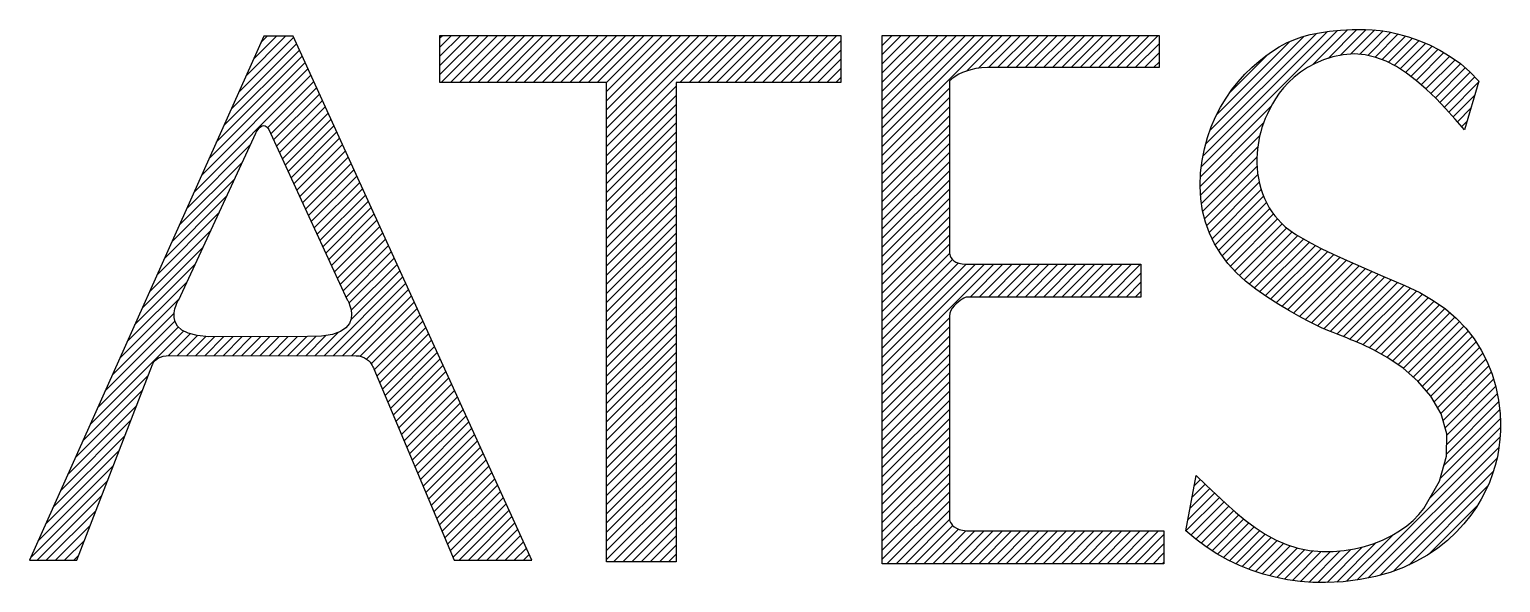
# Model space of a CAD drawing. Header units: millimetres. Extents: x 0 to 841, y 0 to 594.
# Drawn here: x 406.85 to 414.18, y 20.01 to 22.77 of the extents above; entities that cross this region are included whole.
import ezdxf

# ---------------------------------------------------------------- set-up
doc = ezdxf.new("R2010")
doc.units = ezdxf.units.MM
doc.header["$LTSCALE"] = 0.2
doc.layers.add('PTM', color=3, linetype='Continuous')

# ---------------------------------------------------------------- blocks, each defined once
blk = doc.blocks.new('block森村-2')
at = {"color": 0, "linetype": 'Continuous'}
for p, q in [((9965.05, 1004.73), (9994.97, 1034.65)), ((9969.08, 1013.76), (9990.63, 1035.31)), ((9973.12, 1022.79), (9985.64, 1035.31)), ((9977.16, 1031.81), (9980.66, 1035.31)), ((10074.52, 1014.42), (10095.76, 1035.67)), ((10074.52, 1019.41), (10090.77, 1035.67)), ((10074.52, 1024.4), (10085.78, 1035.67)), ((10074.52, 1029.39), (10080.8, 1035.67)), ((10074.52, 1034.38), (10075.81, 1035.67)), ((10074.52, 1010.15), (10074.52, 1035.67)), ((10074.52, 1035.67), (10292.42, 1035.67)), ((10075.24, 1010.15), (10100.75, 1035.67)), ((10080.23, 1010.15), (10105.74, 1035.67)), ((10085.22, 1010.15), (10110.73, 1035.67)), ((10090.2, 1010.15), (10115.72, 1035.67)), ((10095.19, 1010.15), (10120.71, 1035.67)), ((10100.18, 1010.15), (10125.7, 1035.67)), ((10105.17, 1010.15), (10130.69, 1035.67)), ((10110.16, 1010.15), (10135.67, 1035.67)), ((10115.15, 1010.15), (10140.66, 1035.67)), ((10120.14, 1010.15), (10145.65, 1035.67)), ((10125.13, 1010.15), (10150.64, 1035.67)), ((10130.12, 1010.15), (10155.63, 1035.67)), ((10135.11, 1010.15), (10160.62, 1035.67)), ((10140.09, 1010.15), (10165.61, 1035.67)), ((10145.08, 1010.15), (10170.6, 1035.67)), ((10150.07, 1010.15), (10175.59, 1035.67)), ((10155.06, 1010.15), (10180.58, 1035.67)), ((10160.05, 1010.15), (10185.57, 1035.67)), ((10165.04, 1010.15), (10190.55, 1035.67)), ((10165.08, 975.27), (10225.48, 1035.67)), ((10165.08, 980.26), (10220.49, 1035.67)), ((10165.08, 985.25), (10215.5, 1035.67)), ((10165.08, 990.24), (10210.51, 1035.67)), ((10165.08, 995.23), (10205.52, 1035.67)), ((10165.08, 1000.22), (10200.53, 1035.67)), ((10165.08, 1005.21), (10195.54, 1035.67)), ((10204.95, 1010.15), (10230.47, 1035.67)), ((10209.94, 1010.15), (10235.46, 1035.67)), ((10214.93, 1010.15), (10240.44, 1035.67)), ((10219.92, 1010.15), (10245.43, 1035.67)), ((10224.91, 1010.15), (10250.42, 1035.67)), ((10229.9, 1010.15), (10255.41, 1035.67)), ((10234.89, 1010.15), (10260.4, 1035.67)), ((10239.88, 1010.15), (10265.39, 1035.67)), ((10244.86, 1010.15), (10270.38, 1035.67)), ((10249.85, 1010.15), (10275.37, 1035.67)), ((10254.84, 1010.15), (10280.36, 1035.67)), ((10259.83, 1010.15), (10285.35, 1035.67)), ((10264.82, 1010.15), (10290.33, 1035.67)), ((10269.81, 1010.15), (10292.42, 1032.76)), ((10292.42, 1035.67), (10292.42, 1010.15)), ((10314.92, 975.44), (10375.21, 1035.73)), ((10314.92, 980.43), (10370.22, 1035.73)), ((10314.92, 985.41), (10365.23, 1035.73)), ((10314.92, 990.4), (10360.24, 1035.73)), ((10314.92, 995.39), (10355.25, 1035.73)), ((10314.92, 1000.38), (10350.26, 1035.73)), ((10314.92, 1005.37), (10345.27, 1035.73)), ((10314.92, 1010.36), (10340.29, 1035.73)), ((10314.92, 1015.35), (10335.3, 1035.73)), ((10314.92, 1020.34), (10330.31, 1035.73)), ((10314.92, 1025.33), (10325.32, 1035.73)), ((10314.92, 1030.32), (10320.33, 1035.73)), ((10314.92, 1035.3), (10315.34, 1035.73)), ((10314.92, 1035.73), (10465.51, 1035.73)), ((10314.92, 748.56), (10314.92, 1035.73)), ((10360.9, 1016.43), (10380.2, 1035.73)), ((10367.36, 1017.9), (10385.19, 1035.73)), ((10372.67, 1018.22), (10390.18, 1035.73)), ((10377.66, 1018.22), (10395.16, 1035.73)), ((10382.65, 1018.22), (10400.15, 1035.73)), ((10387.64, 1018.22), (10405.14, 1035.73)), ((10392.62, 1018.22), (10410.13, 1035.73)), ((10397.61, 1018.22), (10415.12, 1035.73)), ((10402.6, 1018.22), (10420.11, 1035.73)), ((10407.59, 1018.22), (10425.1, 1035.73)), ((10412.58, 1018.22), (10430.09, 1035.73)), ((10417.57, 1018.22), (10435.08, 1035.73)), ((10422.56, 1018.22), (10440.07, 1035.73)), ((10427.55, 1018.22), (10445.05, 1035.73)), ((10432.54, 1018.22), (10450.04, 1035.73)), ((10437.53, 1018.22), (10455.03, 1035.73)), ((10442.51, 1018.22), (10460.02, 1035.73)), ((10447.5, 1018.22), (10465.01, 1035.73)), ((10465.51, 1035.73), (10465.51, 1018.22)), ((10488.46, 964.39), (10562.49, 1038.42)), ((10489.37, 970.29), (10556.92, 1037.83)), ((10490.83, 976.74), (10550.96, 1036.86)), ((10493.08, 983.97), (10544.38, 1035.27)), ((10496.7, 992.59), (10536.56, 1032.44)), ((10534.67, 1031.62), (10538.72, 1033.39)), ((10538.72, 1033.39), (10543.05, 1034.91)), ((10543.05, 1034.91), (10547.67, 1036.18)), ((10547.67, 1036.18), (10552.68, 1037.22)), ((10548.84, 1019.78), (10567.82, 1038.75)), ((10552.68, 1037.22), (10558.1, 1038.01)), ((10557.29, 1023.24), (10572.98, 1038.93)), ((10558.1, 1038.01), (10564, 1038.56)), ((10563.92, 1024.88), (10578.02, 1038.98)), ((10564, 1038.56), (10570.45, 1038.89)), ((10569.54, 1025.51), (10582.74, 1038.71)), ((10570.45, 1038.89), (10577.47, 1039)), ((10574.44, 1025.42), (10587.18, 1038.16)), ((10577.47, 1039), (10581.3, 1038.86)), ((10578.85, 1024.84), (10591.43, 1037.42)), ((10581.3, 1038.86), (10585.66, 1038.41)), ((10582.89, 1023.89), (10595.51, 1036.51)), ((10585.66, 1038.41), (10590.47, 1037.63)), ((10586.53, 1022.55), (10599.41, 1035.42)), ((10590.03, 1021.06), (10603.19, 1034.22)), ((10590.47, 1037.63), (10595.64, 1036.48)), ((10593.33, 1019.36), (10606.89, 1032.92)), ((10595.64, 1036.48), (10601.08, 1034.95)), ((10601.08, 1034.95), (10606.71, 1033)), ((10606.71, 1033), (10612.42, 1030.59)), ((9952.94, 977.65), (9999.65, 1024.37)), ((9956.97, 986.68), (9998.09, 1027.8)), ((9961.01, 995.71), (9996.53, 1031.23)), ((10274.8, 1010.15), (10292.42, 1027.77)), ((10452.49, 1018.22), (10465.51, 1031.24)), ((10457.48, 1018.22), (10465.51, 1026.25)), ((10504.21, 1005.08), (10524.67, 1025.54)), ((10519.86, 1021.83), (10523.46, 1024.67)), ((10523.46, 1024.67), (10527.08, 1027.26)), ((10527.08, 1027.26), (10530.8, 1029.57)), ((10530.8, 1029.57), (10534.67, 1031.62)), ((10559.95, 1024.07), (10554.89, 1022.49)), ((10565.47, 1025.2), (10559.95, 1024.07)), ((10571.5, 1025.66), (10565.47, 1025.2)), ((10577.42, 1025.17), (10571.5, 1025.66)), ((10583.21, 1023.82), (10577.42, 1025.17)), ((10588.89, 1021.65), (10583.21, 1023.82)), ((10596.45, 1017.5), (10610.4, 1031.44)), ((10599.48, 1015.54), (10613.82, 1029.88)), ((10602.35, 1013.42), (10617.14, 1028.21)), ((10605.19, 1011.26), (10620.32, 1026.39)), ((10607.87, 1008.96), (10623.43, 1024.52)), ((10612.42, 1030.59), (10618.14, 1027.7)), ((10618.14, 1027.7), (10623.77, 1024.31)), ((10623.77, 1024.31), (10629.23, 1020.39)), ((9944.86, 959.6), (10002.77, 1017.52)), ((9948.9, 968.63), (10001.21, 1020.94)), ((10279.79, 1010.15), (10292.42, 1022.78)), ((10284.78, 1010.15), (10292.42, 1017.79)), ((10360.7, 1016.37), (10358.53, 1015.51)), ((10363.15, 1017.11), (10360.7, 1016.37)), ((10365.88, 1017.71), (10363.15, 1017.11)), ((10368.9, 1018.1), (10365.88, 1017.71)), ((10372.21, 1018.22), (10368.9, 1018.1)), ((10465.51, 1018.22), (10372.21, 1018.22)), ((10462.47, 1018.22), (10465.51, 1021.26)), ((10512.12, 1014.61), (10515.92, 1018.35)), ((10515.92, 1018.35), (10519.86, 1021.83)), ((10542.26, 1015.77), (10538.85, 1013.04)), ((10546.07, 1018.29), (10542.26, 1015.77)), ((10550.26, 1020.54), (10546.07, 1018.29)), ((10554.89, 1022.49), (10550.26, 1020.54)), ((10594.48, 1018.77), (10588.89, 1021.65)), ((10599.97, 1015.23), (10594.48, 1018.77)), ((10610.55, 1006.65), (10626.36, 1022.46)), ((10613.1, 1004.21), (10629.26, 1020.37)), ((10615.64, 1001.77), (10631.93, 1018.06)), ((10618.1, 999.24), (10634.6, 1015.73)), ((10629.23, 1020.39), (10634.45, 1015.89)), ((10634.45, 1015.89), (10639.3, 1010.79)), ((9940.82, 950.58), (10004.34, 1014.09)), ((9980.74, 985.5), (10005.9, 1010.66)), ((10165.08, 1010.15), (10074.52, 1010.15)), ((10165.08, 749.59), (10165.08, 1010.15)), ((10165.08, 970.28), (10202.89, 1008.09)), ((10292.42, 1010.15), (10202.89, 1010.15)), ((10202.89, 1010.15), (10202.89, 749.59)), ((10289.77, 1010.15), (10292.42, 1012.8)), ((10351.6, 1011.11), (10351.45, 1010.96)), ((10351.45, 1010.96), (10351.45, 918.53)), ((10352.03, 1011.5), (10351.6, 1011.11)), ((10352.77, 1012.11), (10352.03, 1011.5)), ((10353.78, 1012.86), (10352.77, 1012.11)), ((10355.08, 1013.71), (10353.78, 1012.86)), ((10356.67, 1014.61), (10355.08, 1013.71)), ((10358.53, 1015.51), (10356.67, 1014.61)), ((10505.04, 1006.27), (10508.48, 1010.58)), ((10508.48, 1010.58), (10512.12, 1014.61)), ((10535.8, 1010.18), (10533.12, 1007.24)), ((10538.85, 1013.04), (10535.8, 1010.18)), ((10605.39, 1011.11), (10599.97, 1015.23)), ((10610.73, 1006.49), (10605.39, 1011.11)), ((10620.55, 996.7), (10637.03, 1013.18)), ((10622.94, 994.09), (10639.16, 1010.32)), ((10639.3, 1010.79), (10631.5, 984.38)), ((9982.53, 982.3), (10007.46, 1007.23)), ((9984.1, 978.89), (10009.02, 1003.81)), ((9985.68, 975.47), (10010.58, 1000.38)), ((10165.08, 965.29), (10202.89, 1003.1)), ((10314.92, 970.45), (10351.45, 1006.98)), ((10314.92, 965.46), (10351.45, 1001.99)), ((10498.85, 996.75), (10501.83, 1001.65)), ((10501.83, 1001.65), (10505.04, 1006.27)), ((10528.74, 1001.33), (10527.02, 998.48)), ((10530.77, 1004.26), (10528.74, 1001.33)), ((10533.12, 1007.24), (10530.77, 1004.26)), ((10616, 1001.43), (10610.73, 1006.49)), ((10621.21, 996.01), (10616, 1001.43)), ((10625.31, 991.47), (10637.07, 1003.24)), ((9987.25, 972.06), (10012.15, 996.95)), ((9988.83, 968.64), (10013.71, 993.52)), ((10165.08, 960.3), (10202.89, 998.11)), ((10165.08, 955.32), (10202.89, 993.12)), ((10314.92, 960.47), (10351.45, 997)), ((10314.92, 955.48), (10351.45, 992.02)), ((10487.95, 958.89), (10526.41, 997.35)), ((10496.17, 991.55), (10498.85, 996.75)), ((10524.31, 993.14), (10523.19, 990.59)), ((10525.57, 995.79), (10524.31, 993.14)), ((10527.02, 998.48), (10525.57, 995.79)), ((10626.37, 990.3), (10621.21, 996.01)), ((10627.65, 988.82), (10634.98, 996.16)), ((9974.68, 983.2), (9975.09, 983.88)), ((9975.09, 983.88), (9975.6, 984.65)), ((9975.6, 984.65), (9976.23, 985.43)), ((9976.23, 985.43), (9976.95, 986.11)), ((9976.95, 986.11), (9977.77, 986.59)), ((9977.77, 986.59), (9978.63, 986.77)), ((9978.63, 986.77), (9979.55, 986.55)), ((9979.55, 986.55), (9980.49, 985.83)), ((9980.49, 985.83), (9981.46, 984.53)), ((9981.46, 984.53), (9982.43, 982.52)), ((9990.4, 965.23), (10015.27, 990.1)), ((9991.98, 961.82), (10016.83, 986.67)), ((10165.08, 950.33), (10202.89, 988.13)), ((10314.92, 950.49), (10351.45, 987.03)), ((10487.74, 953.69), (10522.23, 988.18)), ((10491.79, 980.26), (10493.81, 986.06)), ((10493.81, 986.06), (10496.17, 991.55)), ((10521.38, 985.7), (10520.68, 983.34)), ((10522.21, 988.12), (10521.38, 985.7)), ((10523.19, 990.59), (10522.21, 988.12)), ((10631.5, 984.38), (10626.37, 990.3)), ((10629.96, 986.15), (10632.89, 989.08)), ((9932.49, 892.08), (9974.35, 982.54)), ((9936.79, 941.55), (9971.41, 976.17)), ((9974.35, 982.54), (9974.44, 982.73)), ((9974.44, 982.73), (9974.68, 983.2)), ((9982.43, 982.52), (10024.12, 892.08)), ((9993.55, 958.4), (10018.39, 983.24)), ((9995.12, 954.99), (10019.95, 979.82)), ((9996.7, 951.57), (10021.52, 976.39)), ((10165.08, 945.34), (10202.89, 983.15)), ((10165.08, 940.35), (10202.89, 978.16)), ((10314.92, 945.5), (10351.45, 982.04)), ((10314.92, 940.51), (10351.45, 977.05)), ((10487.97, 948.93), (10520.11, 981.07)), ((10490.13, 974.14), (10491.79, 980.26)), ((10519.25, 976.3), (10518.98, 973.91)), ((10519.61, 978.65), (10519.25, 976.3)), ((10520.1, 981), (10519.61, 978.65)), ((10520.68, 983.34), (10520.1, 981)), ((9998.27, 948.16), (10023.08, 972.96)), ((9999.85, 944.74), (10024.64, 969.53)), ((10165.08, 935.36), (10202.89, 973.17)), ((10165.08, 930.37), (10202.89, 968.18)), ((10314.92, 935.52), (10351.45, 972.06)), ((10488.44, 944.41), (10519.11, 975.08)), ((10488.87, 967.71), (10490.13, 974.14)), ((10489.1, 940.08), (10518.72, 969.7)), ((10518.68, 968.97), (10518.66, 966.37)), ((10518.8, 971.47), (10518.68, 968.97)), ((10518.98, 973.91), (10518.8, 971.47)), ((9932.75, 932.52), (9967.11, 966.88)), ((10001.42, 941.33), (10026.2, 966.11)), ((10003, 937.91), (10027.76, 962.68)), ((10165.08, 925.38), (10202.89, 963.19)), ((10314.92, 930.53), (10351.45, 967.07)), ((10314.92, 925.55), (10351.45, 962.08)), ((10487.74, 953.82), (10488.04, 960.98)), ((10488.04, 960.98), (10488.87, 967.71)), ((10490.11, 936.1), (10518.71, 964.7)), ((10491.28, 932.28), (10519.14, 960.14)), ((10518.66, 966.37), (10518.74, 963.69)), ((10518.74, 963.69), (10519.02, 960.92)), ((10519.02, 960.92), (10519.45, 958.12)), ((9928.71, 923.5), (9962.81, 957.59)), ((10004.57, 934.5), (10029.32, 959.25)), ((10006.14, 931.08), (10030.89, 955.82)), ((10007.72, 927.67), (10032.45, 952.4)), ((10165.08, 920.39), (10202.89, 958.2)), ((10165.08, 915.4), (10202.89, 953.21)), ((10314.92, 920.56), (10351.45, 957.09)), ((10314.92, 915.57), (10351.45, 952.1)), ((10488.07, 946.96), (10487.74, 953.82)), ((10492.62, 928.63), (10519.91, 955.92)), ((10494.22, 925.24), (10520.97, 951.99)), ((10519.45, 958.12), (10520.04, 955.31)), ((10520.04, 955.31), (10520.8, 952.5)), ((10520.8, 952.5), (10521.71, 949.75)), ((9924.68, 914.47), (9958.51, 948.31)), ((10009.29, 924.25), (10034.01, 948.97)), ((10010.87, 920.84), (10035.57, 945.54)), ((10165.08, 910.41), (10202.89, 948.22)), ((10314.92, 910.58), (10351.45, 947.11)), ((10489.02, 940.4), (10488.07, 946.96)), ((10495.9, 921.93), (10522.28, 948.31)), ((10497.8, 918.85), (10523.8, 944.84)), ((10521.71, 949.75), (10522.76, 947.07)), ((10522.76, 947.07), (10523.97, 944.48)), ((10523.97, 944.48), (10525.31, 942.03)), ((9920.64, 905.45), (9954.21, 939.02)), ((10012.44, 917.42), (10037.13, 942.12)), ((10014.01, 914.01), (10038.69, 938.69)), ((10165.08, 905.42), (10202.89, 943.23)), ((10165.08, 900.44), (10202.89, 938.24)), ((10314.92, 905.59), (10351.45, 942.13)), ((10314.92, 900.6), (10351.45, 937.14)), ((10490.6, 934.14), (10489.02, 940.4)), ((10499.81, 915.87), (10525.57, 941.63)), ((10501.96, 913.03), (10527.59, 938.66)), ((10504.24, 910.32), (10529.89, 935.97)), ((10525.31, 942.03), (10526.76, 939.75)), ((10526.76, 939.75), (10528.35, 937.65)), ((10528.35, 937.65), (10530.07, 935.77)), ((10530.07, 935.77), (10531.92, 933.74)), ((9916.6, 896.42), (9949.92, 929.73)), ((10015.59, 910.59), (10040.26, 935.26)), ((10017.16, 907.18), (10041.82, 931.83)), ((10018.74, 903.76), (10043.38, 928.41)), ((10165.08, 895.45), (10202.89, 933.25)), ((10165.08, 890.46), (10202.89, 928.27)), ((10314.92, 895.61), (10351.45, 932.15)), ((10492.8, 928.15), (10490.6, 934.14)), ((10495.58, 922.45), (10492.8, 928.15)), ((10506.62, 907.71), (10532.3, 933.39)), ((10509.15, 905.25), (10534.95, 931.05)), ((10511.73, 902.85), (10537.8, 928.91)), ((10531.92, 933.74), (10534.08, 931.74)), ((10534.08, 931.74), (10536.65, 929.7)), ((10536.65, 929.7), (10539.75, 927.57)), ((9912.56, 887.39), (9945.62, 920.45)), ((10020.31, 900.35), (10044.94, 924.98)), ((10021.89, 896.93), (10046.5, 921.55)), ((10165.08, 885.47), (10202.89, 923.28)), ((10314.92, 890.62), (10351.45, 927.16)), ((10314.92, 885.63), (10351.45, 922.17)), ((10498.94, 917.02), (10495.58, 922.45)), ((10514.46, 900.58), (10540.8, 926.93)), ((10517.23, 898.37), (10543.93, 925.06)), ((10520.13, 896.28), (10547.14, 923.29)), ((10523.08, 894.24), (10550.43, 921.58)), ((10526.1, 892.27), (10553.74, 919.9)), ((10539.75, 927.57), (10543.52, 925.29)), ((10543.52, 925.29), (10548.08, 922.77)), ((10548.08, 922.77), (10553.56, 919.99)), ((10553.56, 919.99), (10560.09, 916.86)), ((10023.46, 893.52), (10048.06, 918.12)), ((10025.06, 890.13), (10049.63, 914.7)), ((10165.08, 880.48), (10202.89, 918.29)), ((10165.08, 875.49), (10202.89, 913.3)), ((10314.92, 880.64), (10351.51, 917.24)), ((10314.92, 875.66), (10353.14, 913.88)), ((10314.92, 870.67), (10356.26, 912.01)), ((10351.45, 918.39), (10351.44, 918)), ((10351.44, 918), (10351.48, 917.41)), ((10351.45, 918.53), (10351.45, 918.39)), ((10351.48, 917.41), (10351.62, 916.68)), ((10351.62, 916.68), (10351.87, 915.83)), ((10351.87, 915.83), (10352.31, 914.95)), ((10352.31, 914.95), (10352.95, 914.06)), ((10352.95, 914.06), (10353.84, 913.22)), ((10353.84, 913.22), (10355.03, 912.49)), ((10355.03, 912.49), (10356.57, 911.89)), ((10356.57, 911.89), (10358.48, 911.49)), ((10502.86, 911.83), (10498.94, 917.02)), ((10507.36, 906.91), (10502.86, 911.83)), ((10529.16, 890.34), (10557.11, 918.29)), ((10532.24, 888.43), (10560.49, 916.68)), ((10535.35, 886.55), (10563.91, 915.11)), ((10538.51, 884.72), (10567.33, 913.54)), ((10541.7, 882.92), (10570.78, 912)), ((10560.09, 916.86), (10567.76, 913.34)), ((10567.76, 913.34), (10576.75, 909.36)), ((9908.53, 878.37), (9941.32, 911.16)), ((10011.52, 861.62), (10054.31, 904.41)), ((10026.06, 881.15), (10052.75, 907.84)), ((10026.21, 886.29), (10051.19, 911.27)), ((10165.08, 870.5), (10202.89, 908.31)), ((10314.92, 865.68), (10360.6, 911.36)), ((10314.92, 850.71), (10375.56, 911.35)), ((10314.92, 855.7), (10370.57, 911.35)), ((10314.92, 860.69), (10365.58, 911.35)), ((10358.48, 911.49), (10360.8, 911.35)), ((10360.8, 911.35), (10455.54, 911.35)), ((10362.71, 893.51), (10380.55, 911.35)), ((10367.7, 893.51), (10385.54, 911.35)), ((10372.69, 893.51), (10390.52, 911.35)), ((10377.67, 893.51), (10395.51, 911.35)), ((10382.66, 893.51), (10400.5, 911.35)), ((10387.65, 893.51), (10405.49, 911.35)), ((10392.64, 893.51), (10410.48, 911.35)), ((10397.63, 893.51), (10415.47, 911.35)), ((10402.62, 893.51), (10420.46, 911.35)), ((10407.61, 893.51), (10425.45, 911.35)), ((10412.6, 893.51), (10430.44, 911.35)), ((10417.59, 893.51), (10435.43, 911.35)), ((10422.58, 893.51), (10440.41, 911.35)), ((10427.56, 893.51), (10445.4, 911.35)), ((10432.55, 893.51), (10450.39, 911.35)), ((10437.54, 893.51), (10455.38, 911.35)), ((10442.53, 893.51), (10455.54, 906.52)), ((10455.54, 911.35), (10455.54, 893.51)), ((10512.39, 902.23), (10507.36, 906.91)), ((10544.94, 881.17), (10574.24, 910.47)), ((10548.24, 879.48), (10577.7, 908.94)), ((10551.59, 877.85), (10581.18, 907.43)), ((10555.02, 876.28), (10584.66, 905.92)), ((10558.52, 874.8), (10588.14, 904.42)), ((10576.75, 909.36), (10587.14, 904.85)), ((10587.14, 904.85), (10599.09, 899.76)), ((9904.49, 869.34), (9937.02, 901.87)), ((10016.51, 861.62), (10055.87, 900.99)), ((10021.49, 861.62), (10057.44, 897.56)), ((10165.08, 865.51), (10202.89, 903.32)), ((10165.08, 860.52), (10202.89, 898.33)), ((10447.52, 893.51), (10455.54, 901.53)), ((10452.51, 893.51), (10455.54, 896.54)), ((10517.97, 897.78), (10512.39, 902.23)), ((10524.06, 893.56), (10517.97, 897.78)), ((10562.1, 873.38), (10591.64, 902.93)), ((10565.69, 871.98), (10595.14, 901.44)), ((10569.23, 870.53), (10598.64, 899.95)), ((10572.78, 869.1), (10602.04, 898.36)), ((10576.26, 867.59), (10605.43, 896.76)), ((10599.09, 899.76), (10607.19, 895.93)), ((10607.19, 895.93), (10614.53, 891.68)), ((9900.45, 860.31), (9932.73, 892.59)), ((9930.38, 887.12), (9931.03, 889.1)), ((9931.03, 889.1), (9931.72, 890.67)), ((9931.72, 890.67), (9932.27, 891.71)), ((9932.27, 891.71), (9932.49, 892.08)), ((10024.12, 892.08), (10024.36, 891.67)), ((10024.36, 891.67), (10024.91, 890.51)), ((10024.91, 890.51), (10025.59, 888.78)), ((10025.59, 888.78), (10026.17, 886.61)), ((10026.48, 861.62), (10059, 894.13)), ((10031.19, 861.34), (10060.56, 890.71)), ((10165.08, 855.53), (10202.89, 893.34)), ((10165.08, 850.55), (10202.89, 888.35)), ((10354, 888.74), (10353.03, 887.52)), ((10355.09, 889.83), (10354, 888.74)), ((10356.22, 890.79), (10355.09, 889.83)), ((10357.37, 891.6), (10356.22, 890.79)), ((10358.44, 892.28), (10357.37, 891.6)), ((10359.38, 892.82), (10358.44, 892.28)), ((10360.12, 893.19), (10359.38, 892.82)), ((10360.62, 893.43), (10360.12, 893.19)), ((10360.8, 893.51), (10360.62, 893.43)), ((10455.54, 893.51), (10360.8, 893.51)), ((10530.51, 889.48), (10524.06, 893.56)), ((10536.28, 886), (10530.51, 889.48)), ((10579.63, 865.97), (10608.71, 895.05)), ((10582.94, 864.3), (10611.87, 893.22)), ((10586.13, 862.49), (10614.99, 891.36)), ((10589.31, 860.69), (10617.92, 889.29)), ((10614.53, 891.68), (10621.14, 887.02)), ((9892.38, 842.26), (9930.45, 880.34)), ((9896.42, 851.29), (9929.96, 884.83)), ((9929.95, 882.46), (9929.96, 884.86)), ((9930.53, 880.02), (9929.95, 882.46)), ((9929.96, 884.86), (9930.38, 887.12)), ((9931.9, 877.69), (9930.53, 880.02)), ((10026.22, 881.6), (10025.28, 879.07)), ((10026.17, 886.61), (10026.46, 884.17)), ((10026.46, 884.17), (10026.22, 881.6)), ((10034.63, 859.79), (10062.12, 887.28)), ((10037.08, 857.25), (10063.68, 883.85)), ((10038.77, 853.95), (10065.24, 880.42)), ((10165.08, 845.56), (10202.89, 883.36)), ((10314.92, 845.72), (10351.45, 882.26)), ((10351.7, 884.72), (10351.45, 883.11)), ((10351.45, 883.11), (10351.45, 773.28)), ((10352.24, 886.18), (10351.7, 884.72)), ((10353.03, 887.52), (10352.24, 886.18)), ((10541.45, 883.05), (10536.28, 886)), ((10546.05, 880.58), (10541.45, 883.05)), ((10550.16, 878.52), (10546.05, 880.58)), ((10592.31, 858.7), (10620.85, 887.23)), ((10595.28, 856.67), (10623.56, 884.95)), ((10598.22, 854.63), (10626.24, 882.65)), ((10600.91, 852.33), (10628.76, 880.18)), ((10621.14, 887.02), (10627.03, 881.97)), ((10627.03, 881.97), (10632.23, 876.55)), ((9884.3, 824.21), (9935.2, 875.1)), ((9888.34, 833.24), (9932.37, 877.26)), ((9926.68, 861.6), (9938.68, 873.6)), ((9931.72, 861.64), (9942.66, 872.58)), ((9934.22, 875.59), (9931.9, 877.69)), ((9937.71, 873.86), (9934.22, 875.59)), ((9936.7, 861.64), (9947.19, 872.13)), ((9942.52, 872.6), (9937.71, 873.86)), ((9941.69, 861.64), (9952.02, 871.97)), ((9948.85, 871.96), (9942.52, 872.6)), ((9946.68, 861.64), (9957.03, 871.99)), ((10002.47, 872.14), (9948.85, 871.96)), ((9951.67, 861.64), (9962.03, 872.01)), ((9956.66, 861.64), (9967.04, 872.02)), ((9961.64, 861.64), (9972.05, 872.04)), ((9966.63, 861.63), (9977.05, 872.06)), ((9971.62, 861.63), (9982.06, 872.07)), ((9976.61, 861.63), (9987.06, 872.09)), ((9981.59, 861.63), (9992.07, 872.11)), ((9986.58, 861.63), (9997.08, 872.12)), ((9991.57, 861.63), (10002.08, 872.14)), ((9996.56, 861.63), (10007.14, 872.21)), ((10001.54, 861.63), (10012.53, 872.62)), ((10010.14, 872.25), (10002.47, 872.14)), ((10006.53, 861.62), (10019.15, 874.24)), ((10016.06, 873.15), (10010.14, 872.25)), ((10020.4, 874.69), (10016.06, 873.15)), ((10023.42, 876.71), (10020.4, 874.69)), ((10025.28, 879.07), (10023.42, 876.71)), ((10040.25, 850.44), (10066.81, 877)), ((10041.73, 846.93), (10068.37, 873.57)), ((10165.08, 840.57), (10202.89, 878.38)), ((10165.08, 835.58), (10202.89, 873.39)), ((10314.92, 840.73), (10351.45, 877.27)), ((10314.92, 835.74), (10351.45, 872.28)), ((10553.82, 876.8), (10550.16, 878.52)), ((10557.1, 875.38), (10553.82, 876.8)), ((10560.05, 874.17), (10557.1, 875.38)), ((10562.73, 873.14), (10560.05, 874.17)), ((10565.18, 872.18), (10562.73, 873.14)), ((10567.47, 871.28), (10565.18, 872.18)), ((10603.59, 850.02), (10631.2, 877.63)), ((10606.25, 847.7), (10633.5, 874.94)), ((10608.57, 845.02), (10635.69, 872.14)), ((10632.23, 876.55), (10636.76, 870.79)), ((10043.2, 843.42), (10069.93, 870.14)), ((10044.68, 839.91), (10071.49, 866.71)), ((10165.08, 830.59), (10202.89, 868.4)), ((10314.92, 830.75), (10351.45, 867.29)), ((10569.67, 870.34), (10567.47, 871.28)), ((10571.3, 869.72), (10569.67, 870.34)), ((10575.69, 867.87), (10571.3, 869.72)), ((10582.1, 864.77), (10575.69, 867.87)), ((10589.82, 860.4), (10582.1, 864.77)), ((10610.89, 842.35), (10637.75, 869.21)), ((10613.21, 839.68), (10639.68, 866.16)), ((10636.76, 870.79), (10640.61, 864.69)), ((10640.61, 864.69), (10643.85, 858.27)), ((10046.16, 836.39), (10073.05, 863.29)), ((10047.64, 832.88), (10074.61, 859.86)), ((10049.11, 829.37), (10076.18, 856.43)), ((10165.08, 825.6), (10202.89, 863.41)), ((10165.08, 820.61), (10202.89, 858.42)), ((10314.92, 825.77), (10351.45, 862.3)), ((10314.92, 820.78), (10351.45, 857.31)), ((10598.08, 854.76), (10589.82, 860.4)), ((10615.04, 836.53), (10641.48, 862.97)), ((10616.87, 833.36), (10643.15, 859.65)), ((10618.69, 830.19), (10644.67, 856.18)), ((10643.85, 858.27), (10646.46, 851.58)), ((9880.27, 815.18), (9916.04, 850.96)), ((10050.59, 825.86), (10077.74, 853.01)), ((10052.07, 822.35), (10079.3, 849.58)), ((10165.08, 815.62), (10202.89, 853.43)), ((10165.08, 810.63), (10202.89, 848.44)), ((10314.92, 815.79), (10351.45, 852.32)), ((10606.14, 847.83), (10598.08, 854.76)), ((10613.27, 839.6), (10606.14, 847.83)), ((10619.82, 826.33), (10646.07, 852.59)), ((10620.92, 822.44), (10647.27, 848.8)), ((10646.46, 851.58), (10648.5, 844.62)), ((9876.23, 806.16), (9912.87, 842.8)), ((10053.55, 818.84), (10080.86, 846.15)), ((10055.02, 815.32), (10082.42, 842.72)), ((10165.08, 805.64), (10202.89, 843.45)), ((10314.92, 810.8), (10351.45, 847.33)), ((10314.92, 805.81), (10351.45, 842.35)), ((10621.81, 813.36), (10649.26, 840.81)), ((10621.83, 818.37), (10648.4, 844.94)), ((10648.5, 844.62), (10649.95, 837.42)), ((9872.19, 797.13), (9909.7, 834.64)), ((10056.5, 811.81), (10083.98, 839.3)), ((10057.98, 808.3), (10085.55, 835.87)), ((10059.46, 804.79), (10087.11, 832.44)), ((10165.08, 800.66), (10202.89, 838.46)), ((10165.08, 795.67), (10202.89, 833.47)), ((10314.92, 800.82), (10351.45, 837.36)), ((10314.92, 795.83), (10351.45, 832.37)), ((10618.76, 830.06), (10613.27, 839.6)), ((10620.29, 801.86), (10650.58, 832.16)), ((10621.79, 808.35), (10650.05, 836.61)), ((10649.95, 837.42), (10650.85, 829.98)), ((9868.16, 788.11), (9906.54, 826.49)), ((10060.93, 801.28), (10088.67, 829.01)), ((10062.41, 797.77), (10090.23, 825.59)), ((10165.08, 790.68), (10202.89, 828.49)), ((10314.92, 790.84), (10351.45, 827.38)), ((10618.25, 794.83), (10650.98, 827.56)), ((10621.83, 819.19), (10618.76, 830.06)), ((10650.85, 829.98), (10651.1, 825.44)), ((10651.1, 825.44), (10651.07, 820.84)), ((9864.12, 779.08), (9903.37, 818.33)), ((10063.89, 794.25), (10091.79, 822.16)), ((10065.37, 790.74), (10093.35, 818.73)), ((10165.08, 785.69), (10202.89, 823.5)), ((10165.08, 780.7), (10202.89, 818.51)), ((10314.92, 785.85), (10351.45, 822.39)), ((10314.92, 780.86), (10351.45, 817.4)), ((10573.08, 739.69), (10650.86, 817.46)), ((10612.48, 784.08), (10651.08, 822.67)), ((10621.78, 806.98), (10621.83, 819.19)), ((10650.78, 816.16), (10650.2, 811.46)), ((10651.07, 820.84), (10650.78, 816.16)), ((9860.08, 770.05), (9900.2, 810.17)), ((10066.84, 787.23), (10094.92, 815.3)), ((10068.32, 783.72), (10096.48, 811.88)), ((10069.8, 780.21), (10098.04, 808.45)), ((10165.08, 775.71), (10202.89, 813.52)), ((10165.08, 770.72), (10202.89, 808.53)), ((10314.92, 775.87), (10351.45, 812.41)), ((10579.16, 740.78), (10650.25, 811.86)), ((10650.2, 811.46), (10649.34, 806.73)), ((9856.04, 761.03), (9897.03, 802.02)), ((10071.27, 776.7), (10099.6, 805.02)), ((10072.75, 773.18), (10101.16, 801.6)), ((10165.08, 765.73), (10202.89, 803.54)), ((10314.92, 770.89), (10351.45, 807.42)), ((10314.92, 765.9), (10351.45, 802.43)), ((10585.65, 742.28), (10649.09, 805.72)), ((10617.84, 793.43), (10621.78, 806.98)), ((10648.19, 802.02), (10646.74, 797.33)), ((10649.34, 806.73), (10648.19, 802.02)), ((9852.01, 752), (9893.87, 793.86)), ((10074.23, 769.67), (10102.73, 798.17)), ((10075.71, 766.16), (10104.29, 794.74)), ((10165.08, 760.74), (10202.89, 798.55)), ((10165.08, 755.75), (10202.89, 793.56)), ((10314.92, 760.91), (10351.45, 797.44)), ((10314.92, 755.92), (10351.45, 792.45)), ((10479.91, 766.45), (10485.65, 796.51)), ((10483.39, 784.7), (10490.54, 791.85)), ((10484.57, 790.87), (10487.99, 794.29)), ((10485.65, 796.51), (10491.12, 791.3)), ((10592.81, 744.45), (10647.21, 798.85)), ((10609.29, 778.51), (10617.84, 793.43)), ((10645, 792.68), (10642.96, 788.09)), ((10646.74, 797.33), (10645, 792.68)), ((9855.48, 750.49), (9890.7, 785.7)), ((10077.18, 762.65), (10105.85, 791.31)), ((10078.66, 759.14), (10107.41, 787.89)), ((10080.14, 755.63), (10108.97, 784.46)), ((10165.08, 750.76), (10202.89, 788.57)), ((10314.92, 750.93), (10351.45, 787.47)), ((10480.02, 766.36), (10498.23, 784.57)), ((10481.04, 772.37), (10495.65, 786.98)), ((10482.22, 778.54), (10493.1, 789.42)), ((10491.12, 791.3), (10496.48, 786.2)), ((10496.48, 786.2), (10501.76, 781.29)), ((10601.18, 747.83), (10644.18, 790.83)), ((10642.96, 788.09), (10640.61, 783.61)), ((9860.47, 750.49), (9887.53, 777.55)), ((10081.62, 752.11), (10110.53, 781.03)), ((10084.98, 750.49), (10112.1, 777.6)), ((10168.89, 749.59), (10202.89, 783.58)), ((10173.88, 749.59), (10202.89, 778.59)), ((10317.53, 748.56), (10351.45, 782.48)), ((10322.52, 748.56), (10351.45, 777.49)), ((10482.73, 764.08), (10500.81, 782.17)), ((10485.44, 761.81), (10503.43, 779.79)), ((10488.31, 759.69), (10506.07, 777.44)), ((10501.76, 781.29), (10507.01, 776.6)), ((10507.01, 776.6), (10512.31, 772.21)), ((10606.68, 775.23), (10609.29, 778.51)), ((10611.98, 753.64), (10638.56, 780.22)), ((10637.96, 779.23), (10634.99, 774.97)), ((10640.61, 783.61), (10637.96, 779.23)), ((9865.46, 750.49), (9884.37, 769.39)), ((10089.97, 750.49), (10113.66, 774.18)), ((10094.96, 750.49), (10115.22, 770.75)), ((10178.87, 749.59), (10202.89, 773.61)), ((10183.86, 749.59), (10202.89, 768.62)), ((10327.51, 748.56), (10351.52, 772.57)), ((10332.5, 748.56), (10353.26, 769.31)), ((10351.45, 773.28), (10351.45, 773.16)), ((10351.45, 773.16), (10351.48, 772.83)), ((10351.48, 772.83), (10351.56, 772.33)), ((10351.56, 772.33), (10351.74, 771.69)), ((10351.74, 771.69), (10352.06, 770.96)), ((10352.06, 770.96), (10352.53, 770.17)), ((10352.53, 770.17), (10353.21, 769.36)), ((10353.21, 769.36), (10354.11, 768.57)), ((10354.11, 768.57), (10355.28, 767.84)), ((10355.28, 767.84), (10356.78, 767.2)), ((10491.19, 757.58), (10508.76, 775.15)), ((10494.23, 755.63), (10511.49, 772.89)), ((10497.29, 753.7), (10514.31, 770.71)), ((10500.49, 751.91), (10517.15, 768.57)), ((10512.31, 772.21), (10517.66, 768.19)), ((10517.66, 768.19), (10523.14, 764.59)), ((10596.21, 766.38), (10600.11, 769.14)), ((10600.11, 769.14), (10603.61, 772.1)), ((10603.61, 772.1), (10606.68, 775.23)), ((10631.17, 770.22), (10626.91, 765.62)), ((10634.99, 774.97), (10631.17, 770.22)), ((9870.45, 750.49), (9881.2, 761.24)), ((10099.95, 750.49), (10116.78, 767.32)), ((10104.94, 750.49), (10118.34, 763.9)), ((10109.93, 750.49), (10119.9, 760.47)), ((10188.85, 749.59), (10202.89, 763.63)), ((10337.49, 748.56), (10356.32, 767.39)), ((10342.48, 748.56), (10360.37, 766.45)), ((10347.47, 748.56), (10365.29, 766.38)), ((10352.46, 748.56), (10370.28, 766.38)), ((10356.78, 767.2), (10358.6, 766.7)), ((10357.45, 748.56), (10375.27, 766.38)), ((10358.6, 766.7), (10360.8, 766.38)), ((10360.8, 766.38), (10468.06, 766.38)), ((10362.43, 748.56), (10380.26, 766.38)), ((10367.42, 748.56), (10385.25, 766.38)), ((10372.41, 748.56), (10390.24, 766.38)), ((10377.4, 748.56), (10395.23, 766.38)), ((10382.39, 748.56), (10400.22, 766.38)), ((10387.38, 748.56), (10405.21, 766.38)), ((10392.37, 748.56), (10410.19, 766.38)), ((10397.36, 748.56), (10415.18, 766.38)), ((10402.35, 748.56), (10420.17, 766.38)), ((10407.34, 748.56), (10425.16, 766.38)), ((10412.33, 748.56), (10430.15, 766.38)), ((10417.31, 748.56), (10435.14, 766.38)), ((10422.3, 748.56), (10440.13, 766.38)), ((10427.29, 748.56), (10445.12, 766.38)), ((10432.28, 748.56), (10450.11, 766.38)), ((10437.27, 748.56), (10455.1, 766.38)), ((10442.26, 748.56), (10460.08, 766.38)), ((10447.25, 748.56), (10465.07, 766.38)), ((10452.24, 748.56), (10468.06, 764.38)), ((10468.06, 766.38), (10468.06, 748.56)), ((10485.36, 761.87), (10479.91, 766.45)), ((10491.03, 757.68), (10485.36, 761.87)), ((10503.74, 750.17), (10520.14, 766.57)), ((10507.12, 748.56), (10523.15, 764.59)), ((10510.57, 747.02), (10526.37, 762.82)), ((10514.13, 745.6), (10529.65, 761.11)), ((10523.14, 764.59), (10528.79, 761.48)), ((10528.79, 761.48), (10534.66, 758.91)), ((10562.01, 738.6), (10583.42, 760)), ((10567.4, 739), (10592.7, 764.29)), ((10582.42, 759.6), (10587.35, 761.58)), ((10587.35, 761.58), (10591.95, 763.85)), ((10591.95, 763.85), (10596.21, 766.38)), ((10622.21, 761.22), (10617.01, 757.06)), ((10626.91, 765.62), (10622.21, 761.22)), ((9875.44, 750.49), (9878.03, 753.08)), ((10114.91, 750.49), (10121.47, 757.04)), ((10119.9, 750.49), (10123.03, 753.61)), ((10193.84, 749.59), (10202.89, 758.64)), ((10198.83, 749.59), (10202.89, 753.65)), ((10457.23, 748.56), (10468.06, 759.39)), ((10462.22, 748.56), (10468.06, 754.4)), ((10496.89, 753.92), (10491.03, 757.68)), ((10502.95, 750.54), (10496.89, 753.92)), ((10517.81, 744.28), (10533.11, 759.59)), ((10521.56, 743.05), (10536.75, 758.24)), ((10525.49, 741.98), (10540.53, 757.03)), ((10529.48, 740.99), (10544.67, 756.18)), ((10533.64, 740.16), (10549, 755.52)), ((10534.66, 758.91), (10540.8, 756.95)), ((10537.95, 739.48), (10553.62, 755.15)), ((10540.8, 756.95), (10547.26, 755.66)), ((10542.36, 738.9), (10558.62, 755.16)), ((10547, 738.55), (10563.97, 755.52)), ((10547.26, 755.66), (10554.07, 755.11)), ((10551.8, 738.36), (10569.74, 756.3)), ((10554.07, 755.11), (10560.14, 755.18)), ((10556.76, 738.34), (10576.1, 757.68)), ((10560.14, 755.18), (10566.05, 755.7)), ((10566.05, 755.7), (10571.75, 756.63)), ((10571.75, 756.63), (10577.21, 757.94)), ((10577.21, 757.94), (10582.42, 759.6)), ((10611.31, 753.19), (10605.1, 749.66)), ((10617.01, 757.06), (10611.31, 753.19)), ((10202.89, 749.59), (10165.08, 749.59)), ((10468.06, 748.56), (10314.92, 748.56)), ((10467.2, 748.56), (10468.06, 749.41)), ((10509.16, 747.59), (10502.95, 750.54)), ((10515.52, 745.04), (10509.16, 747.59)), ((10522.02, 742.9), (10515.52, 745.04)), ((10591.05, 743.8), (10583.17, 741.58)), ((10598.35, 746.51), (10591.05, 743.8)), ((10605.1, 749.66), (10598.35, 746.51)), ((10528.63, 741.15), (10522.02, 742.9)), ((10535.33, 739.83), (10528.63, 741.15)), ((10542.12, 738.91), (10535.33, 739.83)), ((10548.97, 738.4), (10542.12, 738.91)), ((10555.87, 738.29), (10548.97, 738.4)), ((10565.59, 738.78), (10555.87, 738.29)), ((10574.69, 739.88), (10565.59, 738.78)), ((10583.17, 741.58), (10574.69, 739.88))]:
    blk.add_line(p, q, dxfattribs=at)
blk.add_lwpolyline([(10034.66, 859.76), (10035.66, 858.94), (10036.49, 858.05), (10037.15, 857.15), (10037.69, 856.32), (10038.08, 855.57), (10038.35, 854.98), (10038.5, 854.59), (10038.56, 854.45), (10082.3, 750.49), (10124.45, 750.49), (9994.67, 1035.31), (9978.72, 1035.31), (9851.33, 750.49), (9877.03, 750.49), (9918.33, 856.86), (9918.36, 856.94), (9918.43, 857.21), (9918.59, 857.61), (9918.87, 858.09), (9919.27, 858.66), (9919.83, 859.25), (9920.54, 859.83), (9921.47, 860.4), (9922.62, 860.9), (9924.02, 861.29), (9925.68, 861.55), (9927.64, 861.65), (10028.88, 861.62), (10030.62, 861.48), (10032.16, 861.09), (10033.5, 860.51)], close=True, dxfattribs=at)

msp = doc.modelspace()

# ---------------------------------------------------------------- block references
at = {"layer": 'PTM', "linetype": 'ByBlock', "lineweight": -2, "xscale": 0.009166666250000002, "yscale": 0.009166666250000002, "zscale": 0.009166666250000002}
msp.add_blockref('block森村-2', (316.542, 13.243), dxfattribs=at)

doc.saveas('drawing.dxf')
